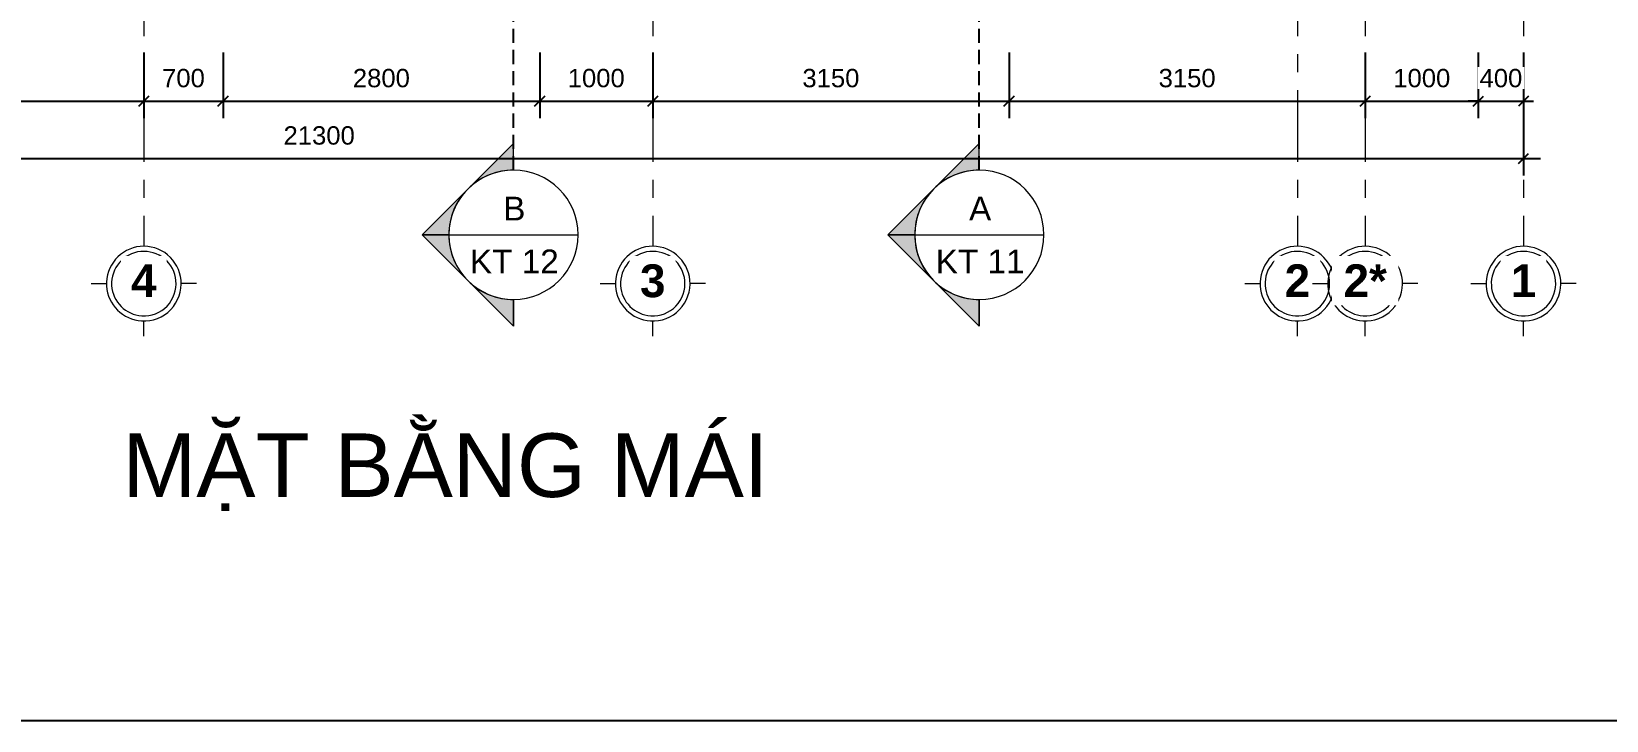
# Model space of a CAD drawing. Header units: millimetres. Extents: x 2164007 to 2324354, y -2513385 to -2308978.
# Drawn here: x 2300989 to 2314916, y -2402137 to -2396047 of the extents above; entities that cross this region are included whole.
import ezdxf

# ---------------------------------------------------------------- set-up
doc = ezdxf.new("R2010")
doc.units = ezdxf.units.MM
for name, pattern in [('DASHED2', [0.375, 0.25, -0.125]), ('Grid Line', [22.225, 12.7, -3.175, 3.175, -3.175]), ('HIDDEN2', [0.1875, 0.125, -0.0625])]:
    doc.linetypes.add(name, pattern=pattern)
doc.layers.add('5', color=5, linetype='Continuous')
doc.layers.add('NETGIONG', color=21, linetype='HIDDEN2')
for name, color, linetype, lineweight in [('A-ANNO-DIMS', 211, 'Continuous', 9), ('G-ANNO-SYMB', 111, 'Continuous', 9), ('G-ANNO-TEXT', 231, 'Continuous', 9), ('S-GRID', 8, 'Continuous', 9), ('S-GRID-IDEN', 8, 'Continuous', 9)]:
    doc.layers.add(name, color=color, linetype=linetype, lineweight=lineweight)
doc.styles.add('Arial', font='arial.ttf', dxfattribs={"height": 175.652835})
doc.styles.add('Arial_1', font='arial.ttf', dxfattribs={"height": 162.282934})
doc.styles.add('Arial_B', font='arialbd.ttf', dxfattribs={"height": 190.266788})
doc.dimstyles.new('Dim_dai_ca_vu', dxfattribs={"dimscale": 304.8, "dimtxt": 165, "dimasz": 0.292969, "dimexe": 0.492126, "dimexo": 0.0625, "dimgap": 0.393701, "dimtad": 1, "dimdec": 0, "dimzin": 0, "dimdsep": 46, "dimtxsty": 'Arial_1', "dimblk1": 'OBLIQUE', "dimblk2": 'OBLIQUE', "dimsah": 1, "dimcen": 0.09, "dimdle": 0.492126, "dimadec": 0, "dimazin": 0, "dimtfac": 1, "dimtdec": 4, "dimtix": 1, "dimtmove": 0, "dimatfit": 3, "dimfxl": 0.984252, "dimfxlon": 1, "dimtvp": 1, "dimtfill": 1, "dimtolj": 1, "dimtzin": 0, "dimarcsym": 2})

# ---------------------------------------------------------------- blocks, each defined once
blk = doc.blocks.new('Grid - Structural Grid-308830-Site')
at = {"layer": 'S-GRID-IDEN'}
for p, q in [((0, 5.16875), (0, 3.66875)), ((-5.16875, 0), (-3.66875, 0)), ((5.16875, 0), (3.66875, 0)), ((0, -5.16875), (0, -3.66875))]:
    blk.add_line(p, q, dxfattribs=at)
at = {"layer": 'S-GRID-IDEN', "lineweight": 13}
for start, end in [(86.5905687, 185.4173466), (3.4094313, 86.5905687), (275.4173466, 3.4094313), (185.4173466, 275.4173466)]:
    blk.add_arc((0, 0), 3.66875, start, end, dxfattribs=at)
at = {"layer": 'S-GRID-IDEN'}
for start, end in [(86.5905687, 185.4173466), (3.4094313, 86.5905687), (275.4173466, 3.4094313), (185.4173466, 275.4173466)]:
    blk.add_arc((0, 0), 3.16875, start, end, dxfattribs=at)
blk = doc.blocks.new('Section - Section Head - Filled-22785-Site')
at = {"layer": 'G-ANNO-SYMB'}
h = blk.add_hatch(color=256, dxfattribs=at)
edge = h.paths.add_edge_path(flags=0)
edge.add_line((-10.84, 4.49), (-6.35, 8.98))
edge.add_line((-6.35, 8.98), (-6.35, 6.35))
edge.add_arc((-6.35, 0), 6.35, 90, 135)
h = blk.add_hatch(color=256, dxfattribs=at)
edge = h.paths.add_edge_path(flags=0)
edge.add_arc((-6.35, 0), 6.35, 45, 90)
edge.add_line((-6.35, 6.35), (-6.35, 8.98))
edge.add_line((-6.35, 8.98), (-1.86, 4.49))
h = blk.add_hatch(color=256, dxfattribs=at)
edge = h.paths.add_edge_path(flags=0)
edge.add_arc((-6.35, 0), 6.36, 137.9216, 180)
edge.add_line((-12.71, 0), (-15.33, 0))
edge.add_line((-15.33, 0), (-11.07, 4.26))
h = blk.add_hatch(color=256, dxfattribs=at)
edge = h.paths.add_edge_path(flags=0)
edge.add_line((-1.63, 4.26), (2.63, 0))
edge.add_line((2.63, 0), (0.01, 0))
edge.add_arc((-6.35, 0), 6.36, 0, 42.0784)
for p, q in [((-6.35, 8.98), (-15.33, 0)), ((-6.35, 8.98), (-10.84, 4.49)), ((-6.35, 8.98), (2.63, 0)), ((-6.35, 6.35), (-6.35, 8.98)), ((-1.86, 4.49), (-6.35, 8.98)), ((-6.35, 8.98), (-6.35, 6.35)), ((-11.07, 4.26), (-15.33, 0)), ((2.63, 0), (-1.63, 4.26)), ((-15.33, 0), (-12.71, 0)), ((0.01, 0), (2.63, 0)), ((-12.7, 0), (-15.33, 0)), ((0, 0), (2.63, 0))]:
    blk.add_line(p, q, dxfattribs=at)
for radius, start, end in [(6.35, 360, 180), (6.35, 90, 135), (6.35, 45, 90), (6.36, 137.9216, 180), (6.36, 0, 42.0784), (6.35, 180, 360)]:
    blk.add_arc((-6.35, 0), radius, start, end, dxfattribs=at)
blk = doc.blocks.new('_Oblique')
at = {"color": 0, "linetype": 'ByBlock', "lineweight": -2}
blk.add_line((-0.5, -0.5), (0.5, 0.5), dxfattribs=at)
blk = doc.blocks.new('*D464')
at = {"layer": 'A-ANNO-DIMS', "color": 0, "lineweight": -2}
for p, q in [((2295983, -2396232), (2295983, -2396813)), ((2301983, -2396232), (2301983, -2396813)), ((2295833, -2396663), (2302133, -2396663))]:
    blk.add_line(p, q, dxfattribs=at)
at = {"layer": 'Defpoints', "color": 0}
for p in [(2295983, -2396213), (2301983, -2396213), (2301983, -2396663)]:
    blk.add_point(p, dxfattribs=at)
at = {"layer": 'A-ANNO-DIMS', "color": 0, "lineweight": -2, "xscale": 89.296875, "yscale": 89.296875, "zscale": 89.296875, "rotation": 180}
blk.add_blockref('_Oblique', (2295983, -2396663), dxfattribs=at)
at = {"layer": 'A-ANNO-DIMS', "color": 0, "lineweight": -2, "xscale": 89.296875, "yscale": 89.296875, "zscale": 89.296875}
blk.add_blockref('_Oblique', (2301983, -2396663), dxfattribs=at)
at = {"layer": 'A-ANNO-DIMS', "color": 0, "insert": (2298983, -2396460), "char_height": 162.3, "attachment_point": 5, "style": 'Arial_1', "bg_fill": 3, "box_fill_scale": 1.1, "bg_fill_color": 256, "bg_fill_true_color": 13158600, "bg_fill_transparency": 12548824}
blk.add_mtext('\\A1;6000', dxfattribs=at)
blk = doc.blocks.new('*D465')
at = {"layer": 'A-ANNO-DIMS', "color": 0, "lineweight": -2}
for p, q in [((2301983, -2396232), (2301983, -2396813)), ((2302683, -2396232), (2302683, -2396813)), ((2301833, -2396663), (2302833, -2396663))]:
    blk.add_line(p, q, dxfattribs=at)
at = {"layer": 'Defpoints', "color": 0}
for p in [(2301983, -2396213), (2302683, -2396213), (2302683, -2396663)]:
    blk.add_point(p, dxfattribs=at)
at = {"layer": 'A-ANNO-DIMS', "color": 0, "lineweight": -2, "xscale": 89.296875, "yscale": 89.296875, "zscale": 89.296875, "rotation": 180}
blk.add_blockref('_Oblique', (2301983, -2396663), dxfattribs=at)
at = {"layer": 'A-ANNO-DIMS', "color": 0, "lineweight": -2, "xscale": 89.296875, "yscale": 89.296875, "zscale": 89.296875}
blk.add_blockref('_Oblique', (2302683, -2396663), dxfattribs=at)
at = {"layer": 'A-ANNO-DIMS', "color": 0, "insert": (2302333, -2396460), "char_height": 162.3, "attachment_point": 5, "style": 'Arial_1', "bg_fill": 3, "box_fill_scale": 1.1, "bg_fill_color": 256, "bg_fill_true_color": 13158600, "bg_fill_transparency": 10022956}
blk.add_mtext('\\A1;700', dxfattribs=at)
blk = doc.blocks.new('*D466')
at = {"layer": 'A-ANNO-DIMS', "color": 0, "lineweight": -2}
for p, q in [((2302683, -2396232), (2302683, -2396813)), ((2305483, -2396232), (2305483, -2396813)), ((2302533, -2396663), (2305633, -2396663))]:
    blk.add_line(p, q, dxfattribs=at)
at = {"layer": 'Defpoints', "color": 0}
for p in [(2302683, -2396213), (2305483, -2396213), (2305483, -2396663)]:
    blk.add_point(p, dxfattribs=at)
at = {"layer": 'A-ANNO-DIMS', "color": 0, "lineweight": -2, "xscale": 89.296875, "yscale": 89.296875, "zscale": 89.296875, "rotation": 180}
blk.add_blockref('_Oblique', (2302683, -2396663), dxfattribs=at)
at = {"layer": 'A-ANNO-DIMS', "color": 0, "lineweight": -2, "xscale": 89.296875, "yscale": 89.296875, "zscale": 89.296875}
blk.add_blockref('_Oblique', (2305483, -2396663), dxfattribs=at)
at = {"layer": 'A-ANNO-DIMS', "color": 0, "insert": (2304083, -2396460), "char_height": 162.3, "attachment_point": 5, "style": 'Arial_1', "bg_fill": 3, "box_fill_scale": 1.1, "bg_fill_color": 256, "bg_fill_true_color": 13158600, "bg_fill_transparency": 12548824}
blk.add_mtext('\\A1;2800', dxfattribs=at)
blk = doc.blocks.new('*D467')
at = {"layer": 'A-ANNO-DIMS', "color": 0, "lineweight": -2}
for p, q in [((2305483, -2396232), (2305483, -2396813)), ((2306483, -2396232), (2306483, -2396813)), ((2305333, -2396663), (2306633, -2396663))]:
    blk.add_line(p, q, dxfattribs=at)
at = {"layer": 'Defpoints', "color": 0}
for p in [(2305483, -2396213), (2306483, -2396213), (2306483, -2396663)]:
    blk.add_point(p, dxfattribs=at)
at = {"layer": 'A-ANNO-DIMS', "color": 0, "lineweight": -2, "xscale": 89.296875, "yscale": 89.296875, "zscale": 89.296875, "rotation": 180}
blk.add_blockref('_Oblique', (2305483, -2396663), dxfattribs=at)
at = {"layer": 'A-ANNO-DIMS', "color": 0, "lineweight": -2, "xscale": 89.296875, "yscale": 89.296875, "zscale": 89.296875}
blk.add_blockref('_Oblique', (2306483, -2396663), dxfattribs=at)
at = {"layer": 'A-ANNO-DIMS', "color": 0, "insert": (2305983, -2396460), "char_height": 162.3, "attachment_point": 5, "style": 'Arial_1', "bg_fill": 3, "box_fill_scale": 1.1, "bg_fill_color": 256, "bg_fill_true_color": 13158600, "bg_fill_transparency": 12548824}
blk.add_mtext('\\A1;1000', dxfattribs=at)
blk = doc.blocks.new('*D468')
at = {"layer": 'A-ANNO-DIMS', "color": 0, "lineweight": -2}
for p, q in [((2306483, -2396232), (2306483, -2396813)), ((2309633, -2396232), (2309633, -2396813)), ((2306333, -2396663), (2309783, -2396663))]:
    blk.add_line(p, q, dxfattribs=at)
at = {"layer": 'Defpoints', "color": 0}
for p in [(2306483, -2396213), (2309633, -2396213), (2309633, -2396663)]:
    blk.add_point(p, dxfattribs=at)
at = {"layer": 'A-ANNO-DIMS', "color": 0, "lineweight": -2, "xscale": 89.296875, "yscale": 89.296875, "zscale": 89.296875, "rotation": 180}
blk.add_blockref('_Oblique', (2306483, -2396663), dxfattribs=at)
at = {"layer": 'A-ANNO-DIMS', "color": 0, "lineweight": -2, "xscale": 89.296875, "yscale": 89.296875, "zscale": 89.296875}
blk.add_blockref('_Oblique', (2309633, -2396663), dxfattribs=at)
at = {"layer": 'A-ANNO-DIMS', "color": 0, "insert": (2308058, -2396460), "char_height": 162.3, "attachment_point": 5, "style": 'Arial_1', "bg_fill": 3, "box_fill_scale": 1.1, "bg_fill_color": 256, "bg_fill_true_color": 13158600, "bg_fill_transparency": 12549856}
blk.add_mtext('\\A1;3150', dxfattribs=at)
blk = doc.blocks.new('*D469')
at = {"layer": 'A-ANNO-DIMS', "color": 0, "lineweight": -2}
for p, q in [((2309633, -2396232), (2309633, -2396813)), ((2312783, -2396232), (2312783, -2396813)), ((2309483, -2396663), (2312933, -2396663))]:
    blk.add_line(p, q, dxfattribs=at)
at = {"layer": 'Defpoints', "color": 0}
for p in [(2309633, -2396213), (2312783, -2396213), (2312783, -2396663)]:
    blk.add_point(p, dxfattribs=at)
at = {"layer": 'A-ANNO-DIMS', "color": 0, "lineweight": -2, "xscale": 89.296875, "yscale": 89.296875, "zscale": 89.296875, "rotation": 180}
blk.add_blockref('_Oblique', (2309633, -2396663), dxfattribs=at)
at = {"layer": 'A-ANNO-DIMS', "color": 0, "lineweight": -2, "xscale": 89.296875, "yscale": 89.296875, "zscale": 89.296875}
blk.add_blockref('_Oblique', (2312783, -2396663), dxfattribs=at)
at = {"layer": 'A-ANNO-DIMS', "color": 0, "insert": (2311208, -2396460), "char_height": 162.3, "attachment_point": 5, "style": 'Arial_1', "bg_fill": 3, "box_fill_scale": 1.1, "bg_fill_color": 256, "bg_fill_true_color": 13158600, "bg_fill_transparency": 12549856}
blk.add_mtext('\\A1;3150', dxfattribs=at)
blk = doc.blocks.new('*D470')
at = {"layer": 'A-ANNO-DIMS', "color": 0, "lineweight": -2}
for p, q in [((2312783, -2396232), (2312783, -2396813)), ((2313783, -2396232), (2313783, -2396813)), ((2312633, -2396663), (2313933, -2396663))]:
    blk.add_line(p, q, dxfattribs=at)
at = {"layer": 'Defpoints', "color": 0}
for p in [(2312783, -2396213), (2313783, -2396213), (2313783, -2396663)]:
    blk.add_point(p, dxfattribs=at)
at = {"layer": 'A-ANNO-DIMS', "color": 0, "lineweight": -2, "xscale": 89.296875, "yscale": 89.296875, "zscale": 89.296875, "rotation": 180}
blk.add_blockref('_Oblique', (2312783, -2396663), dxfattribs=at)
at = {"layer": 'A-ANNO-DIMS', "color": 0, "lineweight": -2, "xscale": 89.296875, "yscale": 89.296875, "zscale": 89.296875}
blk.add_blockref('_Oblique', (2313783, -2396663), dxfattribs=at)
at = {"layer": 'A-ANNO-DIMS', "color": 0, "insert": (2313283, -2396460), "char_height": 162.3, "attachment_point": 5, "style": 'Arial_1', "bg_fill": 3, "box_fill_scale": 1.1, "bg_fill_color": 256, "bg_fill_true_color": 13158600, "bg_fill_transparency": 12549856}
blk.add_mtext('\\A1;1000', dxfattribs=at)
blk = doc.blocks.new('*D471')
at = {"layer": 'A-ANNO-DIMS', "color": 0, "lineweight": -2}
for p, q in [((2313783, -2396232), (2313783, -2396813)), ((2314183, -2396232), (2314183, -2396813)), ((2313783, -2396663), (2313693, -2396663)), ((2313783, -2396663), (2314183, -2396663)), ((2314183, -2396663), (2314272, -2396663))]:
    blk.add_line(p, q, dxfattribs=at)
at = {"layer": 'Defpoints', "color": 0}
for p in [(2313783, -2396213), (2314183, -2396213), (2314183, -2396663)]:
    blk.add_point(p, dxfattribs=at)
at = {"layer": 'A-ANNO-DIMS', "color": 0, "lineweight": -2, "xscale": 89.296875, "yscale": 89.296875, "zscale": 89.296875}
blk.add_blockref('_Oblique', (2313783, -2396663), dxfattribs=at)
at = {"layer": 'A-ANNO-DIMS', "color": 0, "lineweight": -2, "xscale": 89.296875, "yscale": 89.296875, "zscale": 89.296875, "rotation": 180}
blk.add_blockref('_Oblique', (2314183, -2396663), dxfattribs=at)
at = {"layer": 'A-ANNO-DIMS', "color": 0, "insert": (2313983, -2396460), "char_height": 162.3, "attachment_point": 5, "style": 'Arial_1', "bg_fill": 3, "box_fill_scale": 1.1, "bg_fill_color": 256, "bg_fill_true_color": 13158600, "bg_fill_transparency": 12549856}
blk.add_mtext('\\A1;400', dxfattribs=at)
blk = doc.blocks.new('*D472')
at = {"layer": 'A-ANNO-DIMS', "color": 0, "lineweight": -2}
for p, q in [((2292883, -2396739), (2292883, -2397320)), ((2314183, -2396739), (2314183, -2397320)), ((2292733, -2397170), (2314333, -2397170))]:
    blk.add_line(p, q, dxfattribs=at)
at = {"layer": 'Defpoints', "color": 0}
for p in [(2292883, -2396720), (2314183, -2396720), (2314183, -2397170)]:
    blk.add_point(p, dxfattribs=at)
at = {"layer": 'A-ANNO-DIMS', "color": 0, "lineweight": -2, "xscale": 89.296875, "yscale": 89.296875, "zscale": 89.296875, "rotation": 180}
blk.add_blockref('_Oblique', (2292883, -2397170), dxfattribs=at)
at = {"layer": 'A-ANNO-DIMS', "color": 0, "lineweight": -2, "xscale": 89.296875, "yscale": 89.296875, "zscale": 89.296875}
blk.add_blockref('_Oblique', (2314183, -2397170), dxfattribs=at)
at = {"layer": 'A-ANNO-DIMS', "color": 0, "insert": (2303533, -2396967), "char_height": 162.3, "attachment_point": 5, "style": 'Arial_1', "bg_fill": 3, "box_fill_scale": 1.1, "bg_fill_color": 256, "bg_fill_true_color": 13158600, "bg_fill_transparency": 12550056}
blk.add_mtext('\\A1;21300', dxfattribs=at)

msp = doc.modelspace()

# ---------------------------------------------------------------- linework, layer by layer
at = {"layer": '5'}
msp.add_lwpolyline([(2283657.3, -2402137.3), (2324353.9, -2402137.3), (2324353.9, -2373359), (2283657.3, -2373359)], close=True, dxfattribs=at)
at = {"layer": 'G-ANNO-SYMB'}
for p, q in [((2304679.8, -2397844.3), (2305822.8, -2397844.3)), ((2308799, -2397844.3), (2309942, -2397844.3))]:
    msp.add_line(p, q, dxfattribs=at)
at = {"layer": 'NETGIONG', "color": 5, "linetype": 'DASHED2', "lineweight": 25, "ltscale": 500}
for p, q in [((2305251.3, -2397272.8), (2305251.3, -2376004.9)), ((2309370.5, -2397272.8), (2309370.5, -2376004.9))]:
    msp.add_line(p, q, dxfattribs=at)
at = {"layer": 'S-GRID', "linetype": 'Grid Line', "ltscale": 50}
for p, q in [((2301982.7, -2376562.7), (2301982.7, -2397810.6)), ((2306482.7, -2376562.7), (2306482.7, -2397810.6)), ((2312182.7, -2376562.7), (2312182.7, -2397810.6)), ((2312782.7, -2376562.7), (2312782.7, -2397810.6)), ((2314182.7, -2376562.7), (2314182.7, -2397810.6))]:
    msp.add_line(p, q, dxfattribs=at)

# ---------------------------------------------------------------- block references
at = {"layer": 'G-ANNO-SYMB', "xscale": 90, "yscale": 90, "zscale": 89.99999999999996, "rotation": 90}
for p in [(2305251.3, -2397272.8), (2309370.5, -2397272.8)]:
    msp.add_blockref('Section - Section Head - Filled-22785-Site', p, dxfattribs=at)
at = {"layer": 'S-GRID-IDEN', "xscale": 90, "yscale": 90, "zscale": 89.99999999999996, "rotation": 180}
for p in [(2301982.7, -2398275.8), (2306482.7, -2398275.8), (2312182.7, -2398275.8), (2314182.7, -2398275.8)]:
    msp.add_blockref('Grid - Structural Grid-308830-Site', p, dxfattribs=at)

# ---------------------------------------------------------------- texts
at = {"layer": 'G-ANNO-SYMB', "attachment_point": 2, "line_spacing_factor": 0.938532, "style": 'Arial'}
for s, insert, char_height, width in [('\\fArial|b0|i0|c163|p34|;B', (2305258.7, -2397506.9), 210.783, 234.029), ('\\fArial|b0|i0|c163|p34|;A', (2309377.8, -2397506.9), 210.783, 234.029), ('KT 12', (2305258.7, -2397974.5), 210.78, 936.117), ('KT 11', (2309377.8, -2397974.5), 210.78, 936.117)]:
    msp.add_mtext(s, dxfattribs=dict(at, insert=insert, char_height=char_height, width=width))

# ---------------------------------------------------------------- next in the draw order: texts
at = {"layer": 'G-ANNO-TEXT', "color": 7, "insert": (2301792.4, -2399599.7), "char_height": 562.089, "width": 6782.562, "attachment_point": 1, "line_spacing_factor": 0.938532, "style": 'Arial_1', "bg_fill": 3, "box_fill_scale": 1.25, "bg_fill_color": 0, "bg_fill_transparency": 0}
msp.add_mtext('MẶT BẰNG MÁI', dxfattribs=at)
at = {"layer": 'S-GRID-IDEN', "char_height": 289.967, "width": 260.604, "attachment_point": 2, "line_spacing_factor": 0.938532, "style": 'Arial_B', "bg_fill": 3, "box_fill_scale": 1.25, "bg_fill_color": 0, "bg_fill_transparency": 0}
for s, insert in [('\\fArial|b1|i0|c163|p34|;4', (2301982.8, -2398105.2)), ('\\fArial|b1|i0|c163|p34|;3', (2306482.8, -2398105.2)), ('\\fArial|b1|i0|c163|p34|;2', (2312182.8, -2398105.2)), ('\\fArial|b1|i0|c163|p34|;1', (2314182.8, -2398105.2))]:
    msp.add_mtext(s, dxfattribs=dict(at, insert=insert))

# ---------------------------------------------------------------- next in the draw order: dimensions: what is measured, and where the dimension line sits
at = {"layer": 'A-ANNO-DIMS'}
dim = msp.add_linear_dim(base=(2301982.7, -2396663.2), p1=(2295982.7, -2396213.2), p2=(2301982.7, -2396213.2), dimstyle='Dim_dai_ca_vu', override={"dimpost": '<>', "dimfxl": 6000}, dxfattribs=at)
dim.commit()
dim.dimension.update_dxf_attribs({"geometry": '*D464', "text_midpoint": (2298982.7, -2396460.4)})

# ---------------------------------------------------------------- next in the draw order: block references
at = {"layer": 'S-GRID-IDEN', "xscale": 90, "yscale": 90, "zscale": 89.99999999999996, "rotation": 180}
msp.add_blockref('Grid - Structural Grid-308830-Site', (2312782.7, -2398275.8), dxfattribs=at)

# ---------------------------------------------------------------- next in the draw order: dimensions: what is measured, and where the dimension line sits
at = {"layer": 'A-ANNO-DIMS'}
dim = msp.add_linear_dim(base=(2302682.7, -2396663.2), p1=(2301982.7, -2396213.2), p2=(2302682.7, -2396213.2), dimstyle='Dim_dai_ca_vu', override={"dimpost": '<>', "dimfxl": 700}, dxfattribs=at)
dim.commit()
dim.dimension.update_dxf_attribs({"geometry": '*D465', "text_midpoint": (2302332.7, -2396460.4)})

# ---------------------------------------------------------------- next in the draw order: texts
at = {"layer": 'S-GRID-IDEN', "insert": (2312782.8, -2398105.2), "char_height": 289.97, "width": 442.341, "attachment_point": 2, "line_spacing_factor": 0.938532, "style": 'Arial_B', "bg_fill": 3, "box_fill_scale": 1.25, "bg_fill_color": 0, "bg_fill_transparency": 0}
msp.add_mtext('2*', dxfattribs=at)

# ---------------------------------------------------------------- next in the draw order: dimensions: what is measured, and where the dimension line sits
at = {"layer": 'A-ANNO-DIMS'}
dim = msp.add_linear_dim(base=(2305482.7, -2396663.2), p1=(2302682.7, -2396213.2), p2=(2305482.7, -2396213.2), dimstyle='Dim_dai_ca_vu', override={"dimpost": '<>', "dimfxl": 2800}, dxfattribs=at)
dim.commit()
dim.dimension.update_dxf_attribs({"geometry": '*D466', "text_midpoint": (2304082.7, -2396460.4)})

# ---------------------------------------------------------------- next in the draw order: dimensions: what is measured, and where the dimension line sits
dim = msp.add_linear_dim(base=(2306482.7, -2396663.2), p1=(2305482.7, -2396213.2), p2=(2306482.7, -2396213.2), dimstyle='Dim_dai_ca_vu', override={"dimpost": '<>', "dimfxl": 1000}, dxfattribs=at)
dim.commit()
dim.dimension.update_dxf_attribs({"geometry": '*D467', "text_midpoint": (2305982.7, -2396460.4)})

# ---------------------------------------------------------------- next in the draw order: dimensions: what is measured, and where the dimension line sits
dim = msp.add_linear_dim(base=(2309632.7, -2396663.2), p1=(2306482.7, -2396213.2), p2=(2309632.7, -2396213.2), dimstyle='Dim_dai_ca_vu', override={"dimpost": '<>', "dimfxl": 3150}, dxfattribs=at)
dim.commit()
dim.dimension.update_dxf_attribs({"geometry": '*D468', "text_midpoint": (2308057.7, -2396460.3)})

# ---------------------------------------------------------------- next in the draw order: dimensions: what is measured, and where the dimension line sits
dim = msp.add_linear_dim(base=(2312782.7, -2396663.2), p1=(2309632.7, -2396213.2), p2=(2312782.7, -2396213.2), dimstyle='Dim_dai_ca_vu', override={"dimpost": '<>', "dimfxl": 3150}, dxfattribs=at)
dim.commit()
dim.dimension.update_dxf_attribs({"geometry": '*D469', "text_midpoint": (2311207.7, -2396460.3)})

# ---------------------------------------------------------------- next in the draw order: dimensions: what is measured, and where the dimension line sits
dim = msp.add_linear_dim(base=(2313782.7, -2396663.2), p1=(2312782.7, -2396213.2), p2=(2313782.7, -2396213.2), dimstyle='Dim_dai_ca_vu', override={"dimpost": '<>', "dimfxl": 1000}, dxfattribs=at)
dim.commit()
dim.dimension.update_dxf_attribs({"geometry": '*D470', "text_midpoint": (2313282.7, -2396460.4)})

# ---------------------------------------------------------------- next in the draw order: dimensions: what is measured, and where the dimension line sits
dim = msp.add_linear_dim(base=(2314182.7, -2396663.2), p1=(2313782.7, -2396213.2), p2=(2314182.7, -2396213.2), dimstyle='Dim_dai_ca_vu', override={"dimpost": '<>', "dimfxl": 400}, dxfattribs=at)
dim.commit()
dim.dimension.update_dxf_attribs({"geometry": '*D471', "text_midpoint": (2313982.7, -2396460.4)})

# ---------------------------------------------------------------- next in the draw order: dimensions: what is measured, and where the dimension line sits
dim = msp.add_linear_dim(base=(2314182.7, -2397170.2), p1=(2292882.7, -2396720.2), p2=(2314182.7, -2396720.2), dimstyle='Dim_dai_ca_vu', override={"dimpost": '<>', "dimfxl": 21300}, dxfattribs=at)
dim.commit()
dim.dimension.update_dxf_attribs({"geometry": '*D472', "text_midpoint": (2303532.7, -2396967.3)})

doc.saveas('drawing.dxf')
